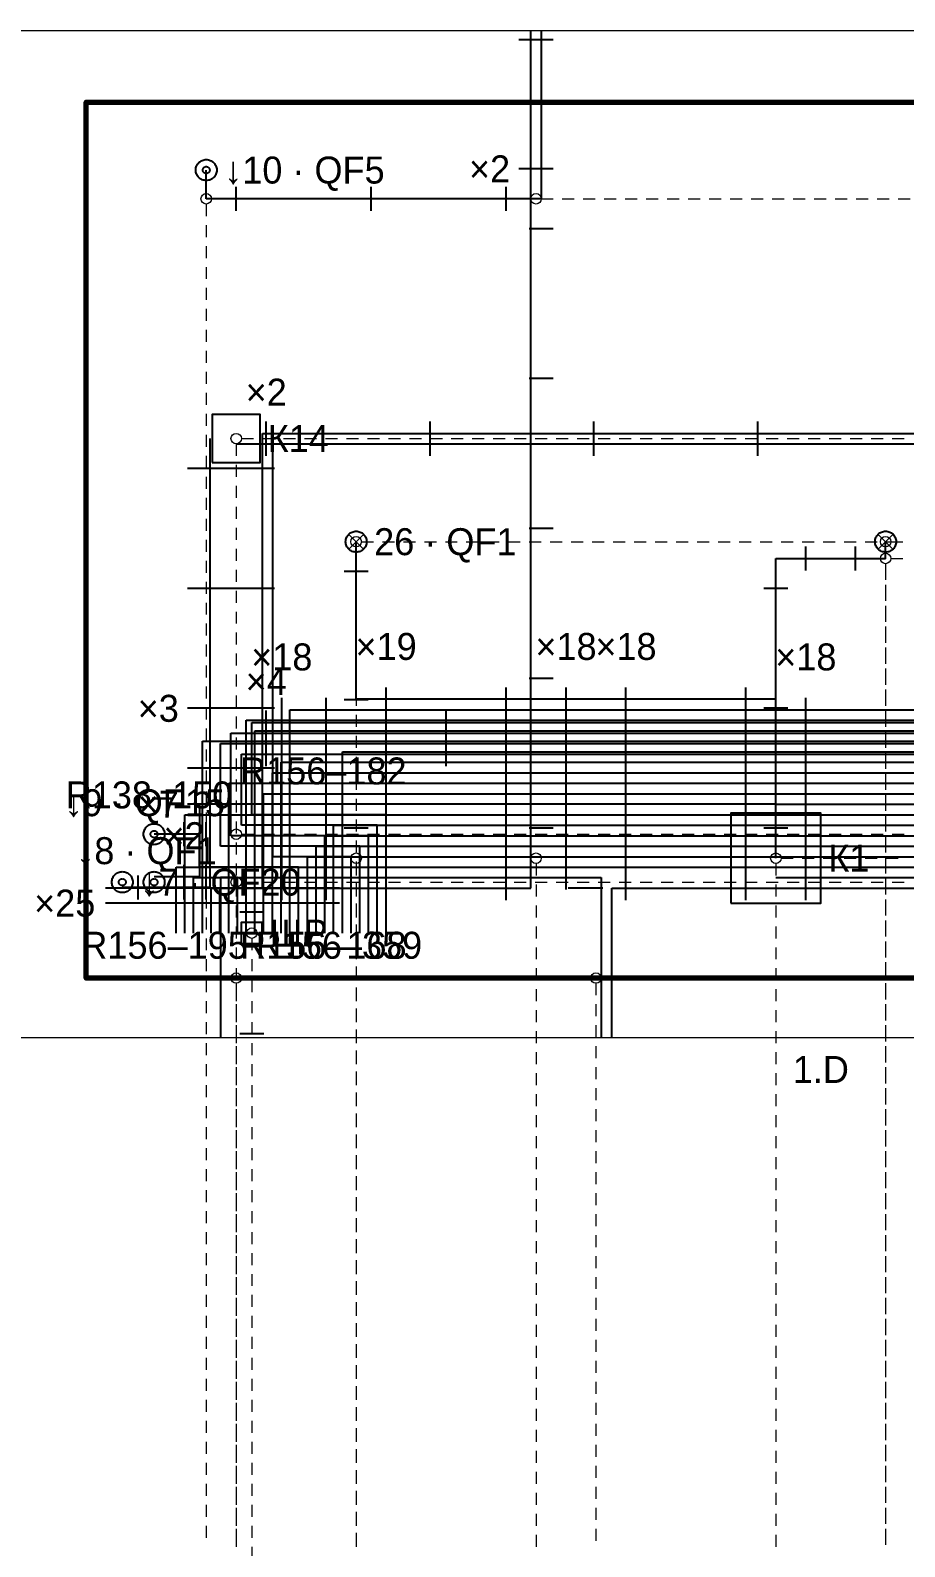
# Paper-space layout '08 Розгортки' of a CAD drawing. Header units: millimetres. Extents: x 0 to 841, y 0 to 594.
# Drawn here: x 91.4 to 149.7, y 207.1 to 308.3 of the extents above; entities that cross this region are included whole.
import ezdxf
from ezdxf.enums import TextEntityAlignment as Align

# ---------------------------------------------------------------- set-up
doc = ezdxf.new("R2010")
doc.units = ezdxf.units.MM
doc.linetypes.add('E_CABLE_DASH', pattern=[225, 150, -75])
for name, color, linetype in [('E-ELEV', 7, 'Continuous'), ('M-FIX', 7, 'Continuous'), ('W-BOX', 1, 'Continuous'), ('W-CABLE-DEVICE', 1, 'E_CABLE_DASH'), ('W-CABLE-DEVICE-RCD', 1, 'E_CABLE_DASH'), ('W-CABLE-LIGHT', 1, 'E_CABLE_DASH'), ('W-CABLE-LOW', 1, 'E_CABLE_DASH'), ('W-CABLE-SOCKET', 1, 'E_CABLE_DASH'), ('W-CABLE-SOCKET-RCD', 1, 'E_CABLE_DASH')]:
    doc.layers.add(name, color=color, linetype=linetype)
doc.styles.add('PLEX_LIGHT', font='IBMPlexSans-Light.ttf')

psp = doc.layouts.new('08 Розгортки')

# ---------------------------------------------------------------- linework, layer by layer
at = {"layer": 'E-ELEV', "lineweight": 13, "true_color": 0xd9d3c8}
for p, q in [((103.15, 296.72), (103.15, 295.92)), ((125.5, 297.07), (126.3, 297.07)), ((126.9, 297.07), (127.7, 297.07)), ((128.3, 297.07), (129.1, 297.07)), ((129.7, 297.07), (130.5, 297.07)), ((131.1, 297.07), (131.9, 297.07)), ((132.5, 297.07), (133.3, 297.07)), ((133.9, 297.07), (134.7, 297.07)), ((135.3, 297.07), (136.1, 297.07)), ((136.7, 297.07), (137.5, 297.07)), ((138.1, 297.07), (138.9, 297.07)), ((139.5, 297.07), (140.3, 297.07)), ((140.9, 297.07), (141.7, 297.07)), ((142.3, 297.07), (143.1, 297.07)), ((143.7, 297.07), (144.5, 297.07)), ((145.1, 297.07), (145.9, 297.07)), ((146.5, 297.07), (147.3, 297.07)), ((147.9, 297.07), (148.7, 297.07)), ((149.3, 297.07), (150.1, 297.07)), ((103.15, 295.32), (103.15, 294.52)), ((103.15, 293.92), (103.15, 293.12)), ((103.15, 292.52), (103.15, 291.72)), ((103.15, 291.12), (103.15, 290.32)), ((103.15, 289.72), (103.15, 288.92)), ((103.15, 288.32), (103.15, 287.52)), ((103.15, 286.92), (103.15, 286.12)), ((103.15, 285.52), (103.15, 284.72)), ((103.15, 284.12), (103.15, 283.32)), ((103.15, 282.72), (103.15, 281.92)), ((103.15, 281.32), (103.15, 280.52)), ((105.15, 280.72), (105.15, 279.92)), ((105.5, 281.07), (106.3, 281.07)), ((106.9, 281.07), (107.7, 281.07)), ((108.3, 281.07), (109.1, 281.07)), ((109.7, 281.07), (110.5, 281.07)), ((111.1, 281.07), (111.9, 281.07)), ((112.5, 281.07), (113.3, 281.07)), ((113.9, 281.07), (114.7, 281.07)), ((115.3, 281.07), (116.1, 281.07)), ((116.7, 281.07), (117.5, 281.07)), ((118.1, 281.07), (118.9, 281.07)), ((119.5, 281.07), (120.3, 281.07)), ((120.9, 281.07), (121.7, 281.07)), ((122.3, 281.07), (123.1, 281.07)), ((123.7, 281.07), (124.5, 281.07)), ((125.1, 281.07), (125.9, 281.07)), ((126.5, 281.07), (127.3, 281.07)), ((127.9, 281.07), (128.7, 281.07)), ((129.3, 281.07), (130.1, 281.07)), ((130.7, 281.07), (131.5, 281.07)), ((132.1, 281.07), (132.9, 281.07)), ((133.5, 281.07), (134.3, 281.07)), ((134.9, 281.07), (135.7, 281.07)), ((136.3, 281.07), (137.1, 281.07)), ((137.7, 281.07), (138.5, 281.07)), ((139.1, 281.07), (139.9, 281.07)), ((140.5, 281.07), (141.3, 281.07)), ((141.9, 281.07), (142.7, 281.07)), ((143.3, 281.07), (144.1, 281.07)), ((144.7, 281.07), (145.5, 281.07)), ((146.1, 281.07), (146.9, 281.07)), ((147.5, 281.07), (148.3, 281.07)), ((148.9, 281.07), (149.7, 281.07)), ((103.15, 279.92), (103.15, 279.12)), ((105.15, 279.32), (105.15, 278.52)), ((103.15, 278.52), (103.15, 277.72)), ((105.15, 277.92), (105.15, 277.12)), ((103.15, 277.12), (103.15, 276.32)), ((105.15, 276.52), (105.15, 275.72)), ((103.15, 275.72), (103.15, 274.92)), ((103.15, 274.32), (103.15, 273.52)), ((105.15, 275.12), (105.15, 274.32)), ((105.15, 273.72), (105.15, 272.92)), ((113.15, 273.84), (113.15, 273.04)), ((113.5, 274.19), (114.3, 274.19)), ((114.9, 274.19), (115.7, 274.19)), ((116.3, 274.19), (117.1, 274.19)), ((117.7, 274.19), (118.5, 274.19)), ((119.1, 274.19), (119.9, 274.19)), ((120.5, 274.19), (121.3, 274.19)), ((121.9, 274.19), (122.7, 274.19)), ((123.3, 274.19), (124.1, 274.19)), ((124.7, 274.19), (125.5, 274.19)), ((126.1, 274.19), (126.9, 274.19)), ((127.5, 274.19), (128.3, 274.19)), ((128.9, 274.19), (129.7, 274.19)), ((130.3, 274.19), (131.1, 274.19)), ((131.7, 274.19), (132.5, 274.19)), ((133.1, 274.19), (133.9, 274.19)), ((134.5, 274.19), (135.3, 274.19)), ((135.9, 274.19), (136.7, 274.19)), ((137.3, 274.19), (138.1, 274.19)), ((138.7, 274.19), (139.5, 274.19)), ((140.1, 274.19), (140.9, 274.19)), ((141.5, 274.19), (142.3, 274.19)), ((142.9, 274.19), (143.7, 274.19)), ((144.3, 274.19), (145.1, 274.19)), ((145.7, 274.19), (146.5, 274.19)), ((147.1, 274.19), (147.9, 274.19)), ((148.47, 273.84), (148.47, 273.04)), ((148.5, 274.19), (149.3, 274.19)), ((148.82, 274.19), (149.62, 274.19)), ((103.15, 272.92), (103.15, 272.12)), ((105.15, 272.32), (105.15, 271.52)), ((113.15, 272.44), (113.15, 271.64)), ((148.47, 272.72), (148.47, 271.92)), ((148.47, 272.44), (148.47, 271.64)), ((148.82, 273.07), (149.62, 273.07)), ((103.15, 271.52), (103.15, 270.72)), ((148.47, 271.32), (148.47, 270.52)), ((105.15, 270.92), (105.15, 270.12)), ((113.15, 271.04), (113.15, 270.24)), ((148.47, 271.04), (148.47, 270.24)), ((103.15, 270.12), (103.15, 269.32)), ((105.15, 269.52), (105.15, 268.72)), ((113.15, 269.64), (113.15, 268.84)), ((148.47, 269.92), (148.47, 269.12)), ((148.47, 269.64), (148.47, 268.84)), ((103.15, 268.72), (103.15, 267.92)), ((113.15, 268.24), (113.15, 267.44)), ((148.47, 268.52), (148.47, 267.72)), ((148.47, 268.24), (148.47, 267.44)), ((103.15, 267.32), (103.15, 266.52)), ((105.15, 268.12), (105.15, 267.32)), ((105.15, 266.72), (105.15, 265.92)), ((113.15, 266.84), (113.15, 266.04)), ((148.47, 267.12), (148.47, 266.32)), ((148.47, 266.84), (148.47, 266.04)), ((103.15, 265.92), (103.15, 265.12)), ((105.15, 265.32), (105.15, 264.52)), ((113.15, 265.44), (113.15, 264.64)), ((148.47, 265.72), (148.47, 264.92)), ((148.47, 265.44), (148.47, 264.64)), ((103.15, 264.52), (103.15, 263.72)), ((148.47, 264.32), (148.47, 263.52)), ((103.15, 263.12), (103.15, 262.32)), ((105.15, 263.92), (105.15, 263.12)), ((113.15, 264.04), (113.15, 263.24)), ((148.47, 264.04), (148.47, 263.24)), ((105.15, 262.52), (105.15, 261.72)), ((113.15, 262.64), (113.15, 261.84)), ((148.47, 262.92), (148.47, 262.12)), ((148.47, 262.64), (148.47, 261.84)), ((103.15, 261.72), (103.15, 260.92)), ((105.15, 261.12), (105.15, 260.32)), ((113.15, 261.24), (113.15, 260.44)), ((148.47, 261.52), (148.47, 260.72)), ((148.47, 261.24), (148.47, 260.44)), ((103.15, 260.32), (103.15, 259.52)), ((148.47, 260.12), (148.47, 259.32)), ((105.15, 259.72), (105.15, 258.92)), ((113.15, 259.84), (113.15, 259.04)), ((148.47, 259.84), (148.47, 259.04)), ((103.15, 258.92), (103.15, 258.12)), ((105.15, 258.32), (105.15, 257.52)), ((113.15, 258.44), (113.15, 257.64)), ((148.47, 258.72), (148.47, 257.92)), ((148.47, 258.44), (148.47, 257.64)), ((103.15, 257.52), (103.15, 256.72)), ((113.15, 257.04), (113.15, 256.24)), ((148.47, 257.32), (148.47, 256.52)), ((148.47, 257.04), (148.47, 256.24)), ((103.15, 256.12), (103.15, 255.32)), ((105.15, 256.92), (105.15, 256.12)), ((105.15, 255.52), (105.15, 254.72)), ((113.15, 255.64), (113.15, 254.84)), ((148.47, 255.92), (148.47, 255.12)), ((148.47, 255.64), (148.47, 254.84)), ((103.15, 254.72), (103.15, 253.92)), ((105.15, 254.12), (105.15, 253.32)), ((105.5, 254.67), (106.3, 254.67)), ((106.9, 254.67), (107.7, 254.67)), ((108.3, 254.67), (109.1, 254.67)), ((109.7, 254.67), (110.5, 254.67)), ((111.1, 254.67), (111.9, 254.67)), ((112.5, 254.67), (113.3, 254.67)), ((113.15, 254.24), (113.15, 253.44)), ((113.9, 254.67), (114.7, 254.67)), ((115.3, 254.67), (116.1, 254.67)), ((116.7, 254.67), (117.5, 254.67)), ((118.1, 254.67), (118.9, 254.67)), ((119.5, 254.67), (120.3, 254.67)), ((120.9, 254.67), (121.7, 254.67)), ((122.3, 254.67), (123.1, 254.67)), ((123.7, 254.67), (124.5, 254.67)), ((125.1, 254.67), (125.9, 254.67)), ((126.5, 254.67), (127.3, 254.67)), ((127.9, 254.67), (128.7, 254.67)), ((129.3, 254.67), (130.1, 254.67)), ((130.7, 254.67), (131.5, 254.67)), ((132.1, 254.67), (132.9, 254.67)), ((133.5, 254.67), (134.3, 254.67)), ((134.9, 254.67), (135.7, 254.67)), ((136.3, 254.67), (137.1, 254.67)), ((137.7, 254.67), (138.5, 254.67)), ((139.1, 254.67), (139.9, 254.67)), ((140.5, 254.67), (141.3, 254.67)), ((141.9, 254.67), (142.7, 254.67)), ((143.3, 254.67), (144.1, 254.67)), ((144.7, 254.67), (145.5, 254.67)), ((146.1, 254.67), (146.9, 254.67)), ((147.5, 254.67), (148.3, 254.67)), ((148.47, 254.52), (148.47, 253.72)), ((148.47, 254.24), (148.47, 253.44)), ((148.9, 254.67), (149.7, 254.67)), ((103.15, 253.32), (103.15, 252.52)), ((141.5, 253.07), (142.3, 253.07)), ((142.9, 253.07), (143.7, 253.07)), ((144.3, 253.07), (145.1, 253.07)), ((145.7, 253.07), (146.5, 253.07)), ((147.1, 253.07), (147.9, 253.07)), ((148.47, 253.12), (148.47, 252.32)), ((148.5, 253.07), (149.3, 253.07)), ((105.15, 252.72), (105.15, 251.92)), ((113.15, 252.84), (113.15, 252.04)), ((113.15, 252.72), (113.15, 251.92)), ((125.15, 252.72), (125.15, 251.92)), ((141.15, 252.72), (141.15, 251.92)), ((141.15, 252.72), (141.15, 251.92)), ((148.47, 252.84), (148.47, 252.04)), ((103.15, 251.92), (103.15, 251.12)), ((105.15, 251.32), (105.15, 250.52)), ((105.5, 251.47), (106.3, 251.47)), ((106.9, 251.47), (107.7, 251.47)), ((108.3, 251.47), (109.1, 251.47)), ((109.7, 251.47), (110.5, 251.47)), ((111.1, 251.47), (111.9, 251.47)), ((112.5, 251.47), (113.3, 251.47)), ((113.15, 251.44), (113.15, 250.64)), ((113.15, 251.32), (113.15, 250.52)), ((113.9, 251.47), (114.7, 251.47)), ((115.3, 251.47), (116.1, 251.47)), ((116.7, 251.47), (117.5, 251.47)), ((118.1, 251.47), (118.9, 251.47)), ((119.5, 251.47), (120.3, 251.47)), ((120.9, 251.47), (121.7, 251.47)), ((122.3, 251.47), (123.1, 251.47)), ((123.7, 251.47), (124.5, 251.47)), ((125.1, 251.47), (125.9, 251.47)), ((125.15, 251.32), (125.15, 250.52)), ((126.5, 251.47), (127.3, 251.47)), ((127.9, 251.47), (128.7, 251.47)), ((129.3, 251.47), (130.1, 251.47)), ((130.7, 251.47), (131.5, 251.47)), ((132.1, 251.47), (132.9, 251.47)), ((133.5, 251.47), (134.3, 251.47)), ((134.9, 251.47), (135.7, 251.47)), ((136.3, 251.47), (137.1, 251.47)), ((137.7, 251.47), (138.5, 251.47)), ((139.1, 251.47), (139.9, 251.47)), ((140.5, 251.47), (141.3, 251.47)), ((141.15, 251.32), (141.15, 250.52)), ((141.15, 251.32), (141.15, 250.52)), ((141.9, 251.47), (142.7, 251.47)), ((143.3, 251.47), (144.1, 251.47)), ((144.7, 251.47), (145.5, 251.47)), ((146.1, 251.47), (146.9, 251.47)), ((147.5, 251.47), (148.3, 251.47)), ((148.47, 251.72), (148.47, 250.92)), ((148.47, 251.44), (148.47, 250.64)), ((148.9, 251.47), (149.7, 251.47)), ((103.15, 250.52), (103.15, 249.72)), ((113.15, 250.04), (113.15, 249.24)), ((148.47, 250.32), (148.47, 249.52)), ((148.47, 250.04), (148.47, 249.24)), ((103.15, 249.12), (103.15, 248.32)), ((105.15, 249.92), (105.15, 249.12)), ((113.15, 249.92), (113.15, 249.12)), ((125.15, 249.92), (125.15, 249.12)), ((141.15, 249.92), (141.15, 249.12)), ((141.15, 249.92), (141.15, 249.12)), ((105.15, 248.52), (105.15, 247.72)), ((113.15, 248.64), (113.15, 247.84)), ((113.15, 248.52), (113.15, 247.72)), ((125.15, 248.52), (125.15, 247.72)), ((141.15, 248.52), (141.15, 247.72)), ((141.15, 248.52), (141.15, 247.72)), ((148.47, 248.92), (148.47, 248.12)), ((148.47, 248.64), (148.47, 247.84)), ((103.15, 247.72), (103.15, 246.92)), ((105.15, 247.12), (105.15, 246.32)), ((106.19, 247.72), (106.19, 246.92)), ((113.15, 247.24), (113.15, 246.44)), ((113.15, 247.12), (113.15, 246.32)), ((125.15, 247.12), (125.15, 246.32)), ((141.15, 247.12), (141.15, 246.32)), ((141.15, 247.12), (141.15, 246.32)), ((148.47, 247.52), (148.47, 246.72)), ((148.47, 247.24), (148.47, 246.44)), ((103.15, 246.32), (103.15, 245.52)), ((106.19, 246.32), (106.19, 245.52)), ((148.47, 246.12), (148.47, 245.32)), ((103.15, 244.92), (103.15, 244.12)), ((105.15, 245.72), (105.15, 244.92)), ((106.19, 244.92), (106.19, 244.12)), ((113.15, 245.84), (113.15, 245.04)), ((113.15, 245.72), (113.15, 244.92)), ((125.15, 245.72), (125.15, 244.92)), ((141.15, 245.72), (141.15, 244.92)), ((141.15, 245.72), (141.15, 244.92)), ((148.47, 245.84), (148.47, 245.04)), ((105.15, 244.72), (105.15, 243.92)), ((105.15, 244.32), (105.15, 243.52)), ((113.15, 244.44), (113.15, 243.64)), ((113.15, 244.32), (113.15, 243.52)), ((125.15, 244.32), (125.15, 243.52)), ((129.15, 244.72), (129.15, 243.92)), ((141.15, 244.32), (141.15, 243.52)), ((141.15, 244.32), (141.15, 243.52)), ((148.47, 244.72), (148.47, 243.92)), ((148.47, 244.44), (148.47, 243.64)), ((103.15, 243.52), (103.15, 242.72)), ((105.15, 243.32), (105.15, 242.52)), ((105.15, 242.92), (105.15, 242.12)), ((106.19, 243.52), (106.19, 242.72)), ((113.15, 243.04), (113.15, 242.24)), ((113.15, 242.92), (113.15, 242.12)), ((125.15, 242.92), (125.15, 242.12)), ((129.15, 243.32), (129.15, 242.52)), ((141.15, 242.92), (141.15, 242.12)), ((141.15, 242.92), (141.15, 242.12)), ((148.47, 243.32), (148.47, 242.52)), ((148.47, 243.04), (148.47, 242.24)), ((103.15, 242.12), (103.15, 241.32)), ((105.15, 241.92), (105.15, 241.12)), ((106.19, 242.12), (106.19, 241.32)), ((129.15, 241.92), (129.15, 241.12)), ((148.47, 241.92), (148.47, 241.12)), ((105.15, 241.52), (105.15, 240.72)), ((113.15, 241.64), (113.15, 240.84)), ((113.15, 241.52), (113.15, 240.72)), ((125.15, 241.52), (125.15, 240.72)), ((141.15, 241.52), (141.15, 240.72)), ((141.15, 241.52), (141.15, 240.72)), ((148.47, 241.64), (148.47, 240.84)), ((103.15, 240.72), (103.15, 239.92)), ((105.15, 240.52), (105.15, 239.72)), ((105.15, 240.12), (105.15, 239.32)), ((106.19, 240.72), (106.19, 239.92)), ((113.15, 240.24), (113.15, 239.44)), ((113.15, 240.12), (113.15, 239.32)), ((125.15, 240.12), (125.15, 239.32)), ((129.15, 240.52), (129.15, 239.72)), ((141.15, 240.12), (141.15, 239.32)), ((141.15, 240.12), (141.15, 239.32)), ((148.47, 240.52), (148.47, 239.72)), ((148.47, 240.24), (148.47, 239.44)), ((103.15, 239.32), (103.15, 238.52)), ((105.15, 239.12), (105.15, 238.32)), ((106.19, 239.32), (106.19, 238.52)), ((113.15, 238.84), (113.15, 238.04)), ((129.15, 239.12), (129.15, 238.32)), ((148.47, 239.12), (148.47, 238.32)), ((148.47, 238.84), (148.47, 238.04)), ((103.15, 237.92), (103.15, 237.12)), ((105.15, 238.72), (105.15, 237.92)), ((106.19, 237.92), (106.19, 237.12)), ((113.15, 238.72), (113.15, 237.92)), ((125.15, 238.72), (125.15, 237.92)), ((141.15, 238.72), (141.15, 237.92)), ((141.15, 238.72), (141.15, 237.92)), ((105.15, 237.72), (105.15, 236.92)), ((105.15, 237.32), (105.15, 236.52)), ((113.15, 237.44), (113.15, 236.64)), ((113.15, 237.32), (113.15, 236.52)), ((125.15, 237.32), (125.15, 236.52)), ((129.15, 237.72), (129.15, 236.92)), ((141.15, 237.32), (141.15, 236.52)), ((141.15, 237.32), (141.15, 236.52)), ((148.47, 237.72), (148.47, 236.92)), ((148.47, 237.44), (148.47, 236.64)), ((103.15, 236.52), (103.15, 235.72)), ((105.15, 236.32), (105.15, 235.52)), ((105.15, 235.92), (105.15, 235.12)), ((106.19, 236.52), (106.19, 235.72)), ((113.15, 236.04), (113.15, 235.24)), ((113.15, 235.92), (113.15, 235.12)), ((125.15, 235.92), (125.15, 235.12)), ((129.15, 236.32), (129.15, 235.52)), ((141.15, 235.92), (141.15, 235.12)), ((141.15, 235.92), (141.15, 235.12)), ((148.47, 236.32), (148.47, 235.52)), ((148.47, 236.04), (148.47, 235.24)), ((103.15, 235.12), (103.15, 234.32)), ((105.15, 234.92), (105.15, 234.12)), ((106.19, 235.12), (106.19, 234.32)), ((129.15, 234.92), (129.15, 234.12)), ((148.47, 234.92), (148.47, 234.12)), ((105.15, 234.52), (105.15, 233.72)), ((113.15, 234.64), (113.15, 233.84)), ((113.15, 234.52), (113.15, 233.72)), ((125.15, 234.52), (125.15, 233.72)), ((141.15, 234.52), (141.15, 233.72)), ((141.15, 234.52), (141.15, 233.72)), ((148.47, 234.64), (148.47, 233.84)), ((103.15, 233.72), (103.15, 232.92)), ((105.15, 233.52), (105.15, 232.72)), ((105.15, 233.12), (105.15, 232.32)), ((106.19, 233.72), (106.19, 232.92)), ((113.15, 233.24), (113.15, 232.44)), ((113.15, 233.12), (113.15, 232.32)), ((125.15, 233.12), (125.15, 232.32)), ((129.15, 233.52), (129.15, 232.72)), ((141.15, 233.12), (141.15, 232.32)), ((141.15, 233.12), (141.15, 232.32)), ((148.47, 233.52), (148.47, 232.72)), ((148.47, 233.24), (148.47, 232.44)), ((103.15, 232.32), (103.15, 231.52)), ((105.15, 232.12), (105.15, 231.32)), ((106.19, 232.32), (106.19, 231.52)), ((113.15, 231.84), (113.15, 231.04)), ((129.15, 232.12), (129.15, 231.32)), ((148.47, 232.12), (148.47, 231.32)), ((148.47, 231.84), (148.47, 231.04)), ((103.15, 230.92), (103.15, 230.12)), ((105.15, 231.72), (105.15, 230.92)), ((105.15, 230.72), (105.15, 229.92)), ((106.19, 230.92), (106.19, 230.12)), ((113.15, 231.72), (113.15, 230.92)), ((125.15, 231.72), (125.15, 230.92)), ((129.15, 230.72), (129.15, 229.92)), ((141.15, 231.72), (141.15, 230.92)), ((141.15, 231.72), (141.15, 230.92)), ((148.47, 230.72), (148.47, 229.92)), ((105.15, 230.32), (105.15, 229.52)), ((113.15, 230.44), (113.15, 229.64)), ((113.15, 230.32), (113.15, 229.52)), ((125.15, 230.32), (125.15, 229.52)), ((141.15, 230.32), (141.15, 229.52)), ((141.15, 230.32), (141.15, 229.52)), ((148.47, 230.44), (148.47, 229.64)), ((103.15, 229.52), (103.15, 228.72)), ((105.15, 229.32), (105.15, 228.52)), ((105.15, 228.92), (105.15, 228.12)), ((106.19, 229.52), (106.19, 228.72)), ((113.15, 229.04), (113.15, 228.24)), ((113.15, 228.92), (113.15, 228.12)), ((125.15, 228.92), (125.15, 228.12)), ((129.15, 229.32), (129.15, 228.52)), ((141.15, 228.92), (141.15, 228.12)), ((141.15, 228.92), (141.15, 228.12)), ((148.47, 229.32), (148.47, 228.52)), ((148.47, 229.04), (148.47, 228.24)), ((103.15, 228.12), (103.15, 227.32)), ((105.15, 227.92), (105.15, 227.12)), ((106.19, 228.12), (106.19, 227.32)), ((129.15, 227.92), (129.15, 227.12)), ((148.47, 227.92), (148.47, 227.12)), ((103.15, 226.72), (103.15, 225.92)), ((105.15, 227.52), (105.15, 226.72)), ((106.19, 226.72), (106.19, 225.92)), ((113.15, 227.64), (113.15, 226.84)), ((113.15, 227.52), (113.15, 226.72)), ((125.15, 227.52), (125.15, 226.72)), ((141.15, 227.52), (141.15, 226.72)), ((141.15, 227.52), (141.15, 226.72)), ((148.47, 227.64), (148.47, 226.84)), ((105.15, 226.52), (105.15, 225.72)), ((105.15, 226.12), (105.15, 225.32)), ((113.15, 226.24), (113.15, 225.44)), ((113.15, 226.12), (113.15, 225.32)), ((125.15, 226.12), (125.15, 225.32)), ((129.15, 226.52), (129.15, 225.72)), ((141.15, 226.12), (141.15, 225.32)), ((141.15, 226.12), (141.15, 225.32)), ((148.47, 226.52), (148.47, 225.72)), ((148.47, 226.24), (148.47, 225.44)), ((103.15, 225.32), (103.15, 224.52)), ((105.15, 225.12), (105.15, 224.32)), ((105.15, 224.72), (105.15, 223.92)), ((106.19, 225.32), (106.19, 224.52)), ((113.15, 224.84), (113.15, 224.04)), ((113.15, 224.72), (113.15, 223.92)), ((125.15, 224.72), (125.15, 223.92)), ((129.15, 225.12), (129.15, 224.32)), ((141.15, 224.72), (141.15, 223.92)), ((141.15, 224.72), (141.15, 223.92)), ((148.47, 225.12), (148.47, 224.32)), ((148.47, 224.84), (148.47, 224.04)), ((103.15, 223.92), (103.15, 223.12)), ((105.15, 223.72), (105.15, 222.92)), ((106.19, 223.92), (106.19, 223.12)), ((129.15, 223.72), (129.15, 222.92)), ((148.47, 223.72), (148.47, 222.92)), ((105.15, 223.32), (105.15, 222.52)), ((113.15, 223.44), (113.15, 222.64)), ((113.15, 223.32), (113.15, 222.52)), ((125.15, 223.32), (125.15, 222.52)), ((141.15, 223.32), (141.15, 222.52)), ((141.15, 223.32), (141.15, 222.52)), ((148.47, 223.44), (148.47, 222.64)), ((103.15, 222.52), (103.15, 221.72)), ((105.15, 222.32), (105.15, 221.52)), ((105.15, 221.92), (105.15, 221.12)), ((106.19, 222.52), (106.19, 221.72)), ((113.15, 222.04), (113.15, 221.24)), ((113.15, 221.92), (113.15, 221.12)), ((125.15, 221.92), (125.15, 221.12)), ((129.15, 222.32), (129.15, 221.52)), ((141.15, 221.92), (141.15, 221.12)), ((141.15, 221.92), (141.15, 221.12)), ((148.47, 222.32), (148.47, 221.52)), ((148.47, 222.04), (148.47, 221.24)), ((103.15, 221.12), (103.15, 220.32)), ((105.15, 220.92), (105.15, 220.12)), ((106.19, 221.12), (106.19, 220.32)), ((113.15, 220.64), (113.15, 219.84)), ((129.15, 220.92), (129.15, 220.12)), ((148.47, 220.92), (148.47, 220.12)), ((148.47, 220.64), (148.47, 219.84)), ((103.15, 219.72), (103.15, 218.92)), ((105.15, 220.52), (105.15, 219.72)), ((106.19, 219.72), (106.19, 218.92)), ((113.15, 220.52), (113.15, 219.72)), ((125.15, 220.52), (125.15, 219.72)), ((141.15, 220.52), (141.15, 219.72)), ((141.15, 220.52), (141.15, 219.72)), ((105.15, 219.52), (105.15, 218.72)), ((105.15, 219.12), (105.15, 218.32)), ((113.15, 219.24), (113.15, 218.44)), ((113.15, 219.12), (113.15, 218.32)), ((125.15, 219.12), (125.15, 218.32)), ((129.15, 219.52), (129.15, 218.72)), ((141.15, 219.12), (141.15, 218.32)), ((141.15, 219.12), (141.15, 218.32)), ((148.47, 219.52), (148.47, 218.72)), ((148.47, 219.24), (148.47, 218.44)), ((103.15, 218.32), (103.15, 217.52)), ((105.15, 218.12), (105.15, 217.32)), ((105.15, 217.72), (105.15, 216.92)), ((106.19, 218.32), (106.19, 217.52)), ((113.15, 217.84), (113.15, 217.04)), ((113.15, 217.72), (113.15, 216.92)), ((125.15, 217.72), (125.15, 216.92)), ((129.15, 218.12), (129.15, 217.32)), ((141.15, 217.72), (141.15, 216.92)), ((141.15, 217.72), (141.15, 216.92)), ((148.47, 218.12), (148.47, 217.32)), ((148.47, 217.84), (148.47, 217.04)), ((103.15, 216.92), (103.15, 216.12)), ((105.15, 216.72), (105.15, 215.92)), ((106.19, 216.92), (106.19, 216.12)), ((129.15, 216.72), (129.15, 215.92)), ((148.47, 216.72), (148.47, 215.92)), ((105.15, 216.32), (105.15, 215.52)), ((113.15, 216.44), (113.15, 215.64)), ((113.15, 216.32), (113.15, 215.52)), ((125.15, 216.32), (125.15, 215.52)), ((141.15, 216.32), (141.15, 215.52)), ((141.15, 216.32), (141.15, 215.52)), ((148.47, 216.44), (148.47, 215.64)), ((103.15, 215.52), (103.15, 214.72)), ((105.15, 215.32), (105.15, 214.52)), ((105.15, 214.92), (105.15, 214.12)), ((106.19, 215.52), (106.19, 214.72)), ((113.15, 215.04), (113.15, 214.24)), ((113.15, 214.92), (113.15, 214.12)), ((125.15, 214.92), (125.15, 214.12)), ((129.15, 215.32), (129.15, 214.52)), ((141.15, 214.92), (141.15, 214.12)), ((141.15, 214.92), (141.15, 214.12)), ((148.47, 215.32), (148.47, 214.52)), ((148.47, 215.04), (148.47, 214.24)), ((103.15, 214.12), (103.15, 213.32)), ((105.15, 213.92), (105.15, 213.12)), ((105.15, 213.52), (105.15, 212.72)), ((106.19, 214.12), (106.19, 213.32)), ((113.15, 213.64), (113.15, 212.84)), ((113.15, 213.52), (113.15, 212.72)), ((125.15, 213.52), (125.15, 212.72)), ((129.15, 213.92), (129.15, 213.12)), ((141.15, 213.52), (141.15, 212.72)), ((141.15, 213.52), (141.15, 212.72)), ((148.47, 213.92), (148.47, 213.12)), ((148.47, 213.64), (148.47, 212.84)), ((103.15, 212.72), (103.15, 211.92)), ((105.15, 212.52), (105.15, 211.72)), ((106.19, 212.72), (106.19, 211.92)), ((129.15, 212.52), (129.15, 211.72)), ((148.47, 212.52), (148.47, 211.72)), ((105.15, 212.12), (105.15, 211.32)), ((113.15, 212.24), (113.15, 211.44)), ((113.15, 212.12), (113.15, 211.32)), ((125.15, 212.12), (125.15, 211.32)), ((141.15, 212.12), (141.15, 211.32)), ((141.15, 212.12), (141.15, 211.32)), ((148.47, 212.24), (148.47, 211.44)), ((103.15, 211.32), (103.15, 210.52)), ((105.15, 211.12), (105.15, 210.32)), ((105.15, 210.72), (105.15, 209.92)), ((106.19, 211.32), (106.19, 210.52)), ((113.15, 210.84), (113.15, 210.04)), ((113.15, 210.72), (113.15, 209.92)), ((125.15, 210.72), (125.15, 209.92)), ((129.15, 211.12), (129.15, 210.32)), ((141.15, 210.72), (141.15, 209.92)), ((141.15, 210.72), (141.15, 209.92)), ((148.47, 211.12), (148.47, 210.32)), ((148.47, 210.84), (148.47, 210.04)), ((103.15, 209.92), (103.15, 209.12)), ((105.15, 209.72), (105.15, 208.92)), ((106.19, 209.92), (106.19, 209.12)), ((129.15, 209.72), (129.15, 208.92)), ((148.47, 209.72), (148.47, 208.92)), ((103.15, 208.52), (103.15, 207.72)), ((105.15, 209.32), (105.15, 208.52)), ((106.19, 208.52), (106.19, 207.72)), ((113.15, 209.44), (113.15, 208.64)), ((113.15, 209.32), (113.15, 208.52)), ((125.15, 209.32), (125.15, 208.52)), ((141.15, 209.32), (141.15, 208.52)), ((141.15, 209.32), (141.15, 208.52)), ((148.47, 209.44), (148.47, 208.64)), ((105.15, 208.32), (105.15, 207.52)), ((105.15, 207.92), (105.15, 207.12)), ((113.15, 208.04), (113.15, 207.24)), ((113.15, 207.92), (113.15, 207.12)), ((125.15, 207.92), (125.15, 207.12)), ((129.15, 208.32), (129.15, 207.52)), ((141.15, 207.92), (141.15, 207.12)), ((141.15, 207.92), (141.15, 207.12)), ((148.47, 208.32), (148.47, 207.52)), ((148.47, 208.04), (148.47, 207.24)), ((106.19, 207.12), (106.19, 206.32))]:
    psp.add_line(p, q, dxfattribs=at)
psp.add_lwpolyline([(165.15, 135.07), (165.15, 241.07), (83.15, 241.07), (83.15, 308.31), (171.27, 308.31), (171.27, 294.31), (396.95, 294.31), (396.95, 135.07), (165.15, 135.07)], close=True, dxfattribs=at)
at = {"layer": 'E-ELEV', "lineweight": 70, "true_color": 0x29251f}
psp.add_lwpolyline([(169.15, 147.07), (169.15, 241.07), (193.15, 241.07), (193.15, 245.07), (95.15, 245.07), (95.15, 303.51), (166.47, 303.51), (166.47, 289.51), (384.95, 289.51), (384.95, 147.07)], close=True, dxfattribs=at)
at = {"layer": 'E-ELEV', "lineweight": 13, "true_color": 0x9a9288}
for centre in [(103.15, 297.07), (125.15, 297.07), (105.15, 281.07), (105.15, 281.07), (113.15, 274.19), (113.15, 274.19), (148.47, 274.19), (148.47, 274.19), (148.47, 273.07), (148.47, 273.07), (105.15, 254.67), (113.15, 253.07), (125.15, 253.07), (141.15, 253.07), (141.15, 253.07), (141.15, 253.07), (105.15, 251.47), (106.19, 248.07), (105.15, 245.07), (129.15, 245.07)]:
    psp.add_circle(centre, 0.35, dxfattribs=at)
at = {"layer": 'M-FIX', "lineweight": 25, "true_color": 0x29251f}
for p, q in [((126.3, 307.69), (124, 307.69)), ((126.3, 299.07), (124, 299.07)), ((105.15, 296.27), (105.15, 297.87)), ((114.15, 296.27), (114.15, 297.87)), ((123.15, 296.27), (123.15, 297.87)), ((126.3, 295.07), (124.7, 295.07)), ((126.3, 285.07), (124.7, 285.07)), ((107.15, 279.92), (107.15, 282.22)), ((118.08, 279.92), (118.08, 282.22)), ((129.01, 279.92), (129.01, 282.22)), ((139.94, 279.92), (139.94, 282.22)), ((107.7, 279.07), (101.9, 279.07)), ((126.3, 275.07), (124.7, 275.07)), ((143.15, 272.27), (143.15, 273.87)), ((146.47, 272.27), (146.47, 273.87)), ((113.95, 272.19), (112.35, 272.19)), ((107.7, 271.07), (101.9, 271.07)), ((141.95, 271.07), (140.35, 271.07)), ((115.15, 250.27), (115.15, 264.47)), ((123.15, 250.27), (123.15, 264.47)), ((126.3, 265.07), (124.7, 265.07)), ((127.15, 250.97), (127.15, 264.47)), ((131.15, 250.27), (131.15, 264.47)), ((139.15, 250.27), (139.15, 264.47)), ((108.19, 250.27), (108.19, 263.77)), ((111.15, 250.27), (111.15, 263.77)), ((113.95, 263.63), (112.35, 263.63)), ((143.15, 250.27), (143.15, 263.77)), ((107.7, 263.07), (101.9, 263.07)), ((107.15, 259.22), (107.15, 262.92)), ((119.15, 259.22), (119.15, 262.92)), ((131.15, 259.22), (131.15, 262.92)), ((141.95, 263.07), (140.35, 263.07)), ((143.15, 259.22), (143.15, 262.92)), ((107.7, 259.07), (101.9, 259.07)), ((107.7, 256.67), (101.9, 256.67)), ((101.67, 253.87), (101.67, 255.47)), ((103.15, 253.87), (103.15, 255.47)), ((113.95, 255.07), (112.35, 255.07)), ((126.3, 255.07), (124.7, 255.07)), ((141.95, 255.07), (140.35, 255.07)), ((101.67, 250.32), (101.67, 252.62)), ((103.15, 250.32), (103.15, 252.62)), ((112.03, 251.07), (96.43, 251.07)), ((98.61, 250.32), (98.61, 251.92)), ((129.6, 251.07), (127.3, 251.07)), ((112.03, 250.07), (96.43, 250.07)), ((107, 249.47), (105.4, 249.47)), ((107, 241.34), (105.4, 241.34))]:
    psp.add_line(p, q, dxfattribs=at)
at = {"layer": 'W-BOX', "lineweight": 25, "true_color": 0xb3261e}
for points in [[(103.55, 279.47), (106.75, 279.47), (106.75, 282.67), (103.55, 282.67)], [(138.15, 250.07), (144.15, 250.07), (144.15, 256.07), (138.15, 256.07)]]:
    psp.add_lwpolyline(points, close=True, dxfattribs=at)
at = {"layer": 'W-BOX', "lineweight": 25, "true_color": 0x29251f}
psp.add_lwpolyline([(105.49, 247.37), (106.89, 247.37), (106.89, 248.77), (105.49, 248.77)], close=True, dxfattribs=at)
at = {"layer": 'W-CABLE-DEVICE', "lineweight": 25, "true_color": 0x4fb0a0}
psp.add_lwpolyline([(108.73, 248.07), (108.73, 262.97), (373.15, 262.97), (373.15, 157.07), (372.95, 157.07), (372.95, 149.47)], dxfattribs=at)
at = {"layer": 'W-CABLE-DEVICE', "lineweight": 25, "true_color": 0x5f9ed1}
psp.add_lwpolyline([(112.23, 248.07), (112.23, 260.17), (229.85, 260.17), (229.85, 149.47)], dxfattribs=at)
at = {"layer": 'W-CABLE-DEVICE', "lineweight": 25, "true_color": 0xe67f8a}
psp.add_lwpolyline([(107.56, 248.07), (107.56, 258.77), (228.45, 258.77), (228.45, 149.47)], dxfattribs=at)
at = {"layer": 'W-CABLE-DEVICE', "lineweight": 25, "true_color": 0xa8344f}
psp.add_lwpolyline([(106.98, 248.07), (106.98, 257.37), (200.45, 257.37), (200.45, 157.07), (193.15, 157.07), (193.15, 149.47)], dxfattribs=at)
at = {"layer": 'W-CABLE-DEVICE', "lineweight": 25, "true_color": 0x7f7fc9}
psp.add_lwpolyline([(111.65, 248.07), (111.65, 255.27), (177.85, 255.27), (177.85, 235.07), (171.55, 235.07)], dxfattribs=at)
at = {"layer": 'W-CABLE-DEVICE', "lineweight": 25, "true_color": 0x76b7b2}
psp.add_lwpolyline([(111.06, 248.07), (111.06, 254.57), (177.15, 254.57), (177.15, 208.67), (171.55, 208.67)], dxfattribs=at)
at = {"layer": 'W-CABLE-DEVICE-RCD', "lineweight": 25, "true_color": 0xc2185b}
psp.add_lwpolyline([(108.15, 248.07), (108.15, 259.47), (229.15, 259.47), (229.15, 149.47)], dxfattribs=at)
at = {"layer": 'W-CABLE-DEVICE-RCD', "lineweight": 25, "true_color": 0xe15759}
psp.add_lwpolyline([(105.23, 248.07), (105.23, 251.77), (104.1, 251.77), (104.1, 241.07)], dxfattribs=at)
at = {"layer": 'W-CABLE-LIGHT', "lineweight": 13, "true_color": 0xf28e2b}
for p, q in [((112.66, 273.7), (113.64, 274.68)), ((112.66, 274.68), (113.64, 273.7)), ((147.98, 273.7), (148.96, 274.68)), ((147.98, 274.68), (148.96, 273.7))]:
    psp.add_line(p, q, dxfattribs=at)
at = {"layer": 'W-CABLE-LIGHT', "lineweight": 25, "true_color": 0x9c755f}
for points in [[(125.5, 308.31), (125.5, 297.07), (103.15, 297.07), (103.15, 298.99)], [(103.48, 248.07), (103.48, 251.07), (124.8, 251.07), (124.8, 308.31)]]:
    psp.add_lwpolyline(points, dxfattribs=at)
at = {"layer": 'W-CABLE-LIGHT', "lineweight": 25, "true_color": 0xd4a72c}
psp.add_lwpolyline([(101.73, 248.07), (101.73, 255.97), (180.8, 255.97), (180.8, 294.31)], dxfattribs=at)
at = {"layer": 'W-CABLE-LIGHT', "lineweight": 25, "true_color": 0xa6761d}
psp.add_lwpolyline([(102.9, 248.07), (102.9, 260.87), (237.15, 260.87), (237.15, 294.31)], dxfattribs=at)
at = {"layer": 'W-CABLE-LIGHT', "lineweight": 25, "true_color": 0xf28e2b}
for points in [[(141.15, 263.67), (113.15, 263.67), (113.15, 274.19)], [(141.15, 253.07), (141.15, 273.07), (148.47, 273.07), (148.47, 274.19)], [(141.15, 256.67), (102.7, 256.67), (102.7, 251.82), (99.67, 251.82)], [(141.15, 256.67), (217.15, 256.67), (217.15, 221.07)], [(101.15, 248.07), (101.15, 252.47), (141.15, 252.47)], [(141.15, 252.47), (201.15, 252.47), (201.15, 213.07), (173.67, 213.07)], [(141.15, 251.77), (201.85, 251.77), (201.85, 217.07), (177.85, 217.07), (177.85, 216.67), (172.05, 216.67)]]:
    psp.add_lwpolyline(points, dxfattribs=at)
at = {"layer": 'W-CABLE-LIGHT', "lineweight": 25, "true_color": 0xc9845c}
for points in [[(102.31, 248.07), (102.31, 251.77), (129.5, 251.77), (129.5, 241.07)], [(130.2, 241.07), (130.2, 251.07), (158.75, 251.07), (158.75, 249.6)]]:
    psp.add_lwpolyline(points, dxfattribs=at)
at = {"layer": 'W-CABLE-LIGHT', "lineweight": 25, "true_color": 0x9c755f}
for radius in [0.7, 0.233]:
    psp.add_circle((103.15, 298.99), radius, dxfattribs=at)
at = {"layer": 'W-CABLE-LIGHT', "lineweight": 25, "true_color": 0xf28e2b}
for centre, radius in [((113.15, 274.19), 0.7), ((148.47, 274.19), 0.7), ((99.67, 251.47), 0.7), ((99.67, 251.47), 0.233)]:
    psp.add_circle(centre, radius, dxfattribs=at)
at = {"layer": 'W-CABLE-LOW', "lineweight": 25, "true_color": 0x29251f}
for points in [[(114.56, 248.07), (114.56, 255.27), (105.5, 255.27), (105.5, 260.02), (193.15, 260.02), (193.15, 294.31)], [(115.15, 248.07), (115.15, 255.97), (106.2, 255.97), (106.2, 262.12), (365.15, 262.12), (365.15, 294.31)], [(113.4, 248.07), (113.4, 253.87), (104.1, 253.87), (104.1, 260.72), (293.15, 260.72), (293.15, 281.07), (292.87, 281.07), (292.87, 282.11)], [(113.98, 248.07), (113.98, 254.57), (104.8, 254.57), (104.8, 261.42), (301.15, 261.42), (301.15, 281.07), (300.07, 281.07), (300.07, 282.11)]]:
    psp.add_lwpolyline(points, dxfattribs=at)
at = {"layer": 'W-CABLE-SOCKET', "lineweight": 25, "true_color": 0x76b7b2}
psp.add_lwpolyline([(104.65, 248.07), (104.65, 258.07), (225.15, 258.07), (225.15, 294.31)], dxfattribs=at)
at = {"layer": 'W-CABLE-SOCKET', "lineweight": 25, "true_color": 0x7f7fc9}
psp.add_lwpolyline([(105.81, 248.07), (105.81, 262.27), (345.15, 262.27), (345.15, 294.31)], dxfattribs=at)
at = {"layer": 'W-CABLE-SOCKET', "lineweight": 25, "true_color": 0x4fb0a0}
for points in [[(105.15, 280.72), (186.02, 280.72), (186.02, 287.11)], [(103.4, 281.07), (103.4, 251.12), (97.55, 251.12)], [(112.81, 248.07), (112.81, 253.17), (107.6, 253.17), (107.6, 281.07)]]:
    psp.add_lwpolyline(points, dxfattribs=at)
at = {"layer": 'W-CABLE-SOCKET', "lineweight": 25, "true_color": 0x4e79a7}
for points in [[(104.06, 248.07), (104.06, 251.07), (106.9, 251.07), (106.9, 281.42), (281.15, 281.42)], [(110.48, 248.07), (110.48, 253.87), (176.45, 253.87), (176.45, 157.07), (179.15, 157.07), (179.15, 149.47)]]:
    psp.add_lwpolyline(points, dxfattribs=at)
at = {"layer": 'W-CABLE-SOCKET', "lineweight": 25, "true_color": 0x5f9ed1}
psp.add_lwpolyline([(106.4, 248.07), (106.4, 261.57), (252.8, 261.57), (252.8, 157.07), (253.75, 157.07), (253.75, 149.47)], dxfattribs=at)
at = {"layer": 'W-CABLE-SOCKET', "lineweight": 25, "true_color": 0x4fb0a0}
for radius in [0.7, 0.233]:
    psp.add_circle((97.55, 251.47), radius, dxfattribs=at)
at = {"layer": 'W-CABLE-SOCKET-RCD', "lineweight": 25, "true_color": 0x3f6fb5}
for points in [[(109.31, 248.07), (109.31, 252.47), (102.7, 252.47), (102.7, 254.67), (99.67, 254.67)], [(109.9, 248.07), (109.9, 253.17), (161.95, 253.17), (161.95, 249.6)]]:
    psp.add_lwpolyline(points, dxfattribs=at)
for radius in [0.7, 0.233]:
    psp.add_circle((99.67, 254.67), radius, dxfattribs=at)

# ---------------------------------------------------------------- texts
at = {"layer": 'E-ELEV', "true_color": 0x9a9288, "style": 'PLEX_LIGHT'}
psp.add_text('1.D', height=1.8, dxfattribs=at).set_placement((144.15, 238.97), align=Align.MIDDLE_CENTER)
at = {"layer": 'M-FIX', "true_color": 0x29251f, "style": 'PLEX_LIGHT'}
for s, p in [('×2', (122.05, 299.07)), ('×2', (107.15, 284.17)), ('×18', (108.19, 266.5)), ('×19', (115.15, 267.2)), ('×18', (127.15, 267.2)), ('×18', (131.15, 267.2)), ('×18', (143.15, 266.5)), ('×4', (107.15, 264.87)), ('×3', (99.95, 263.07)), ('R156–182', (110.96, 258.89)), ('R138–150', (99.33, 257.29)), ('×7', (99.95, 256.67)), ('×2', (101.67, 254.57)), ('×25', (93.71, 250.07)), ('R156–195', (100.37, 247.26)), ('R156–168', (110.96, 247.26)), ('R156–359', (112, 247.26))]:
    psp.add_text(s, height=1.8, dxfattribs=at).set_placement(p, align=Align.MIDDLE_CENTER)
at = {"layer": 'W-BOX', "true_color": 0xb3261e, "style": 'PLEX_LIGHT'}
for s, p in [('К14', (107.25, 281.07)), ('К1', (144.65, 253.07))]:
    psp.add_text(s, height=1.8, dxfattribs=at).set_placement(p, align=Align.MIDDLE_LEFT)
at = {"layer": 'W-BOX', "true_color": 0x29251f, "style": 'PLEX_LIGHT'}
psp.add_text('ЩР', height=1.8, dxfattribs=at).set_placement((107.39, 248.07), align=Align.MIDDLE_LEFT)
at = {"layer": 'W-CABLE-LIGHT', "true_color": 0x29251f, "style": 'PLEX_LIGHT'}
for s, p in [('↓10 · QF5', (104.35, 298.99)), ('26 · QF1', (114.35, 274.19)), ('↓8 · QF1', (94.48, 253.57))]:
    psp.add_text(s, height=1.8, dxfattribs=at).set_placement(p, align=Align.MIDDLE_LEFT)
at = {"layer": 'W-CABLE-SOCKET', "true_color": 0x29251f, "style": 'PLEX_LIGHT'}
psp.add_text('↓7 · QF20', height=1.8, dxfattribs=at).set_placement((98.75, 251.47), align=Align.MIDDLE_LEFT)
at = {"layer": 'W-CABLE-SOCKET-RCD', "true_color": 0x29251f, "style": 'PLEX_LIGHT'}
psp.add_text('↓9 · QF15', height=1.8, dxfattribs=at).set_placement((93.7, 256.77), align=Align.MIDDLE_LEFT)

doc.saveas('drawing.dxf')
